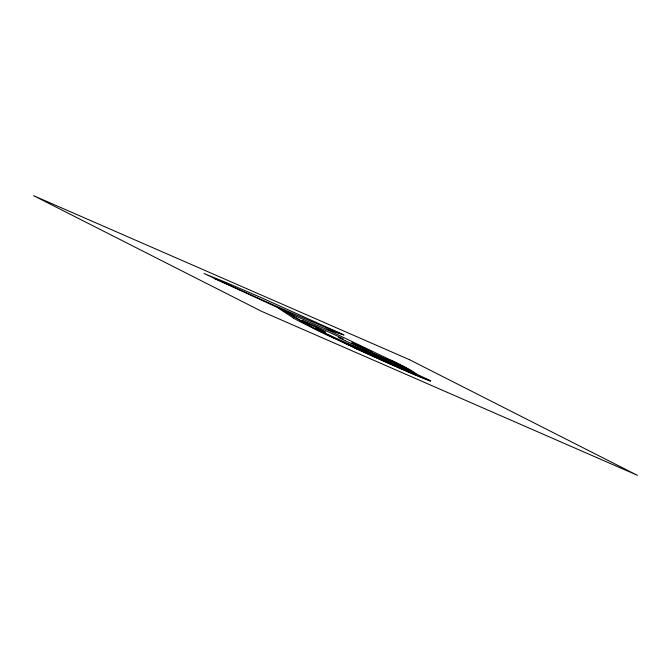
<?xml version="1.0" encoding="UTF-8"?>
<svg xmlns="http://www.w3.org/2000/svg" width="671" height="671" viewBox="0 0 671 671"><rect width="100%" height="100%" fill="white"/><g stroke="black" fill="none" stroke-linecap="round" stroke-linejoin="round"><path stroke-width="1.01" d="M358.633 349.7L380.08 359.404A67.494 1.535 24.2 0 0 389.105 363.422L405.058 370.409A70.648 1.602 24.2 0 0 413.663 374.116L430.631 380.952A22.629 0.512 24.2 0 0 429.859 380.415L412.732 372.288L414.871 373.269L404.873 367.146M400.973 365.779L400.025 365.469A34.624 0.788 24.2 0 0 398.775 365.024L398.096 364.823M430.547 380.952L430.321 380.918A53.043 1.199 24.2 0 1 426.63 379.635A52.556 1.191 24.2 0 1 417.463 375.894A52.397 1.191 24.2 0 1 408.077 371.893M351.998 342.629L371.256 351.537L370.392 351.227M415.466 373.697L413.277 372.824M325.376 332.044L317.056 327.842M326.106 329.109L344.072 335.014L264.668 299.207A207.146 4.697 24.2 0 0 252.413 293.864L233.936 285.871A126.341 2.869 24.2 0 0 224.978 282.046L204.051 273.525L298.897 317.458A53.554 1.216 24.2 0 0 303.309 319.404L312.476 323.397A50.87 1.157 24.2 0 0 317.031 325.36L325.997 329.075L395.395 362.332M338.981 337.513L339.476 337.689M343.485 334.854L307.88 319.933A186.11 4.219 24.2 0 1 295.248 314.464L279.581 307.628A186.068 4.219 24.2 0 1 265.808 301.573L214.183 278.465M340.608 338.142L340.608 338.142A22.378 0.512 24.2 0 0 342.94 338.972L342.998 338.947M320.822 330.157L319.488 329.612A32.074 0.73 24.2 0 0 315.596 328.22M293.462 318.029A115.269 2.617 24.2 0 0 317.651 330.384L356.595 348.752L405.334 369.293L403.858 368.605M368.631 350.488L354.573 343.938M412.59 372.531L407.901 370.459M397.509 367.28L393.743 365.611M345.439 340.868L346.328 341.271A31.973 0.721 24.2 0 1 355.991 345.691M407.834 370.434L405.536 369.385M316.98 327.809L308.794 324.001A23.435 0.528 24.2 0 1 304.592 321.971L302.176 320.595A23.443 0.528 24.2 0 1 303.611 321.057L312.98 324.982A23.166 0.528 24.2 0 1 318.566 327.44L324.487 330.082A22.378 0.512 24.2 0 1 339.098 336.876L339.954 337.295A22.487 0.512 24.2 0 1 342.906 338.863L342.973 338.914M358.012 349.415L353.567 347.343M356.595 348.752L359.614 350.161A52.707 1.199 24.2 0 0 377.857 358.507M412.514 372.179L411.944 371.91A36.519 0.83 24.2 0 1 408.572 370.325L406.509 369.335A39.153 0.889 24.2 0 1 399.245 365.703L398.23 365.116A38.666 0.881 24.2 0 1 397.92 364.865M345.238 340.776L341.883 339.174M356.829 348.811L324.689 333.663M334.158 338.192L326.928 334.745M390.975 360.201L393.24 361.292M403.095 368.236L401.375 367.373M349.985 345.59L344.928 342.965L352.51 345.8A53.286 1.208 24.2 0 1 357.844 348.039L372.95 354.54A77.014 1.745 24.2 0 1 381.388 358.23L401.526 367.196A37.056 0.839 24.2 0 1 401.585 367.255M353.877 343.611L352.049 342.671M325.729 334.099L318.591 330.669M394.481 361.954L397.433 363.33M414.233 373.001L414.695 373.235M323.623 333.068L312.09 327.347M396.502 362.944L402.86 366.03M320.151 330.744L318.876 330.115M398.415 363.883L404.437 366.827M414.728 373.244L415.408 373.604M317.937 330.249L308.618 325.46L283.774 310.681M403.439 366.408L411.306 370.509L416.02 373.797M339.442 337.941L338.872 337.622M312.032 327.196L285.393 311.419M278.524 308.257L293.395 317.995M401.459 367.146L399.656 366.106A39.404 0.897 24.2 0 0 396.242 364.378L394.665 363.607A39.17 0.889 24.2 0 0 391.478 362.072L389.784 361.275A37.66 0.856 24.2 0 0 385.691 359.346L370.744 352.208L401.006 365.745M408.111 371.902A52.556 1.191 24.2 0 1 397.534 367.289M393.81 365.645A52.397 1.191 24.2 0 1 377.932 358.54M340.977 338.729A19.392 0.436 24.2 0 1 339.979 338.226M328.513 334.737A31.973 0.721 24.2 0 1 320.277 330.803M319.069 330.207A31.973 0.721 24.2 0 1 315.739 328.337M320.956 330.233A31.973 0.721 24.2 0 1 325.267 332.036M356.075 345.708A32.2 0.73 24.2 0 1 368.203 351.411A32.543 0.738 24.2 0 1 371.91 353.248A32.158 0.73 24.2 0 1 374.301 354.624M374.259 354.665A32.158 0.73 24.2 0 1 371.105 353.567A32.2 0.73 24.2 0 1 366.794 351.805L364.898 351A32.057 0.73 24.2 0 1 353.181 345.926L352.258 345.515A32.124 0.73 24.2 0 1 343.107 341.43A31.973 0.721 24.2 0 1 331.96 336.339A32.267 0.73 24.2 0 1 328.429 334.695M409.427 359.673L33.55 195.655L261.573 311.327L637.45 475.345L409.427 359.673M398.012 364.814A38.666 0.881 24.2 0 0 397.937 364.814"/></g></svg>
